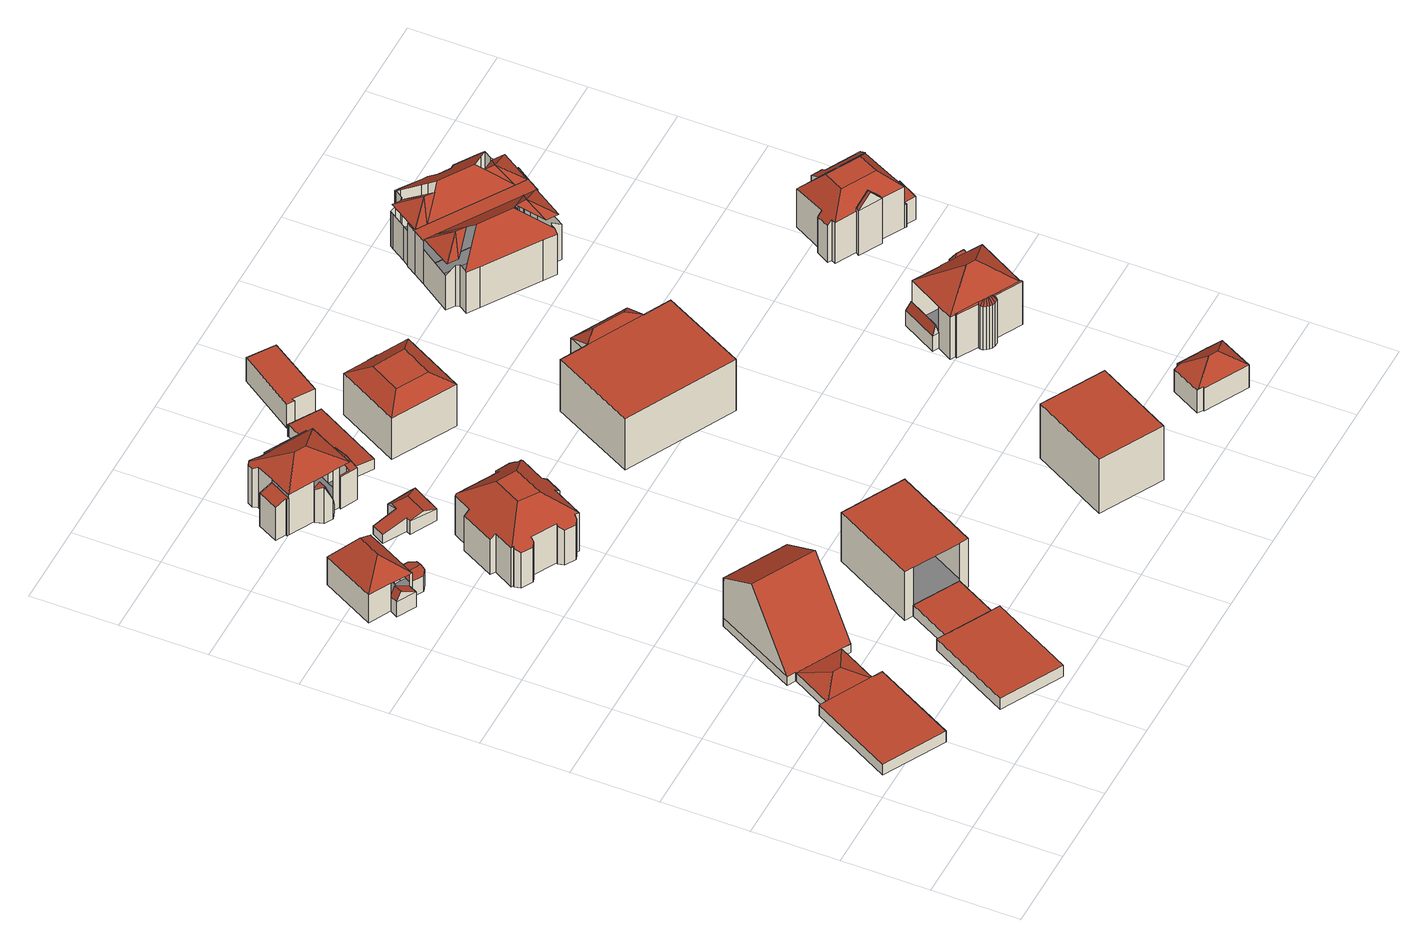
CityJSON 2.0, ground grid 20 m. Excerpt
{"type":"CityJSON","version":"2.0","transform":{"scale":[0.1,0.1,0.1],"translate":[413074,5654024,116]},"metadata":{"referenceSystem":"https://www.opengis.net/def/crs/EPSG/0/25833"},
"CityObjects":{
"building1":{"type":"Building","attributes":{"Gemeindeschluessel":14612000,"Geometrietyp2DReferenz":"3000","function":"31001_9998","roofType":"9999"},"children":["building1-1","building1-2","building1-3"]},
"building1-1":{"type":"BuildingPart","attributes":{"Dachtyp_tdc":"tdcGableRoof","Dachneigung":55.1,"QualitaetDacherkennung":4,"Geometrietyp2DReferenz":"3000","measuredHeight":19.29,"roofType":"3100"},"parents":["building1"],"geometry":[{"type":"MultiSurface","lod":"2","boundaries":[[[0,1,2,3]],[[1,4,5,6,2]],[[7,8,9,10,11]],[[8,12,13,9]],[[12,14,15,13]],[[14,0,3,15]],[[16,17,18,19]],[[20,21,18,17,12,22,7]],[[8,22,12]],[[1,21,20,4]],[[0,19,18,21,1]],[[4,20,7]],[[14,16,19,0]],[[12,17,16,14]],[[3,2,6,10,9,13,15]]],"semantics":{"surfaces":[{"type":"WallSurface"},{"type":"RoofSurface"},{"type":"GroundSurface"}],"values":[0,0,0,0,0,0,1,1,0,0,0,0,0,0,2]}}]},
"building1-2":{"type":"BuildingPart","attributes":{"Dachtyp_tdc":"tdcFreeFormRoof","Dachneigung":15.93,"QualitaetDacherkennung":13,"Geometrietyp2DReferenz":"3000","measuredHeight":3.66,"roofType":"5000"},"parents":["building1"],"geometry":[{"type":"MultiSurface","lod":"2","boundaries":[[[23,11,10,24]],[[25,11,23]],[[26,25,23,27]],[[26,27,5]],[[25,26,5,11]],[[6,28,24,10]],[[5,27,28,6]]],"semantics":{"surfaces":[{"type":"WallSurface"},{"type":"RoofSurface"},{"type":"GroundSurface"}],"values":[0,1,1,1,1,2,0]}}]},
"building1-3":{"type":"BuildingPart","attributes":{"Dachtyp_tdc":"tdcPolyFlatRoof","Dachneigung":0,"QualitaetDacherkennung":24,"Geometrietyp2DReferenz":"3000","measuredHeight":3,"roofType":"1000"},"parents":["building1"],"geometry":[{"type":"MultiSurface","lod":"2","boundaries":[[[29,30,31,28,27]],[[30,32,33,31]],[[32,34,35,33]],[[32,30,29,36,37,34]],[[35,38,24,28,31,33]],[[37,36,24,38]],[[36,23,24]],[[34,37,38,35]]],"semantics":{"surfaces":[{"type":"WallSurface"},{"type":"RoofSurface"},{"type":"GroundSurface"}],"values":[0,0,0,1,2,0,0,0]}}]},
"building2":{"type":"Building","attributes":{"Gemeindeschluessel":14612000,"Geometrietyp2DReferenz":"3000","function":"31001_9998","roofType":"9999"},"children":["building2-1","building2-2","building2-3"]},
"building2-1":{"type":"BuildingPart","attributes":{"Dachtyp_tdc":"tdcHipRoof","Dachneigung":44.51,"QualitaetDacherkennung":68,"Geometrietyp2DReferenz":"3000","measuredHeight":13.03,"roofType":"3200"},"parents":["building2"],"geometry":[{"type":"MultiSurface","lod":"2","boundaries":[[[39,40,41]],[[39,42,43,40]],[[42,44,45,43]],[[44,46,45]],[[47,48,49]],[[47,50,51,48]],[[52,53,54,55]],[[53,56,57,54]],[[56,58,59,57]],[[58,60,61,59]],[[60,62,63,61]],[[62,64,65,66,63]],[[58,56,53,52,67]],[[50,47,44,42,68]],[[52,50,68,67]],[[42,39,64,62,60,58,67,68]],[[66,69,40,43,45,48,51,55,54,57,59,61,63]],[[50,52,55,51]]],"semantics":{"surfaces":[{"type":"WallSurface"},{"type":"RoofSurface"},{"type":"GroundSurface"}],"values":[0,0,0,0,0,0,0,0,0,0,0,0,1,1,1,1,2,0]}}]},
"building2-2":{"type":"BuildingPart","attributes":{"Dachtyp_tdc":"tdcFreeFormRoof","Dachneigung":12.97,"QualitaetDacherkennung":56,"Geometrietyp2DReferenz":"3000","measuredHeight":4.79,"roofType":"5000"},"parents":["building2"],"geometry":[{"type":"MultiSurface","lod":"2","boundaries":[[[70,71,72,73]],[[71,74,75,72]],[[74,76,77,75]],[[76,78,79,77]],[[78,80,81,79]],[[80,82,83,81]],[[82,41,40,83]],[[78,76,74,71,70,65,70,84]],[[84,41,82,80,78]],[[40,69,73,66,73,72,75,77,79,81,83]]],"semantics":{"surfaces":[{"type":"WallSurface"},{"type":"RoofSurface"},{"type":"GroundSurface"}],"values":[0,0,0,0,0,0,0,1,1,2]}}]},
"building2-3":{"type":"BuildingPart","attributes":{"Dachtyp_tdc":"tdcGableRoof","Dachneigung":31.32,"QualitaetDacherkennung":10,"Geometrietyp2DReferenz":"3000","measuredHeight":6.51,"roofType":"3100"},"parents":["building2"],"geometry":[{"type":"MultiSurface","lod":"2","boundaries":[[[85,49,48,86]],[[46,87,88,45]],[[87,85,86,88]],[[85,87,89]],[[49,85,89,90]],[[87,46,90,89]],[[86,48,45,88]]],"semantics":{"surfaces":[{"type":"WallSurface"},{"type":"RoofSurface"},{"type":"GroundSurface"}],"values":[0,0,0,0,1,1,2]}}]},
"building3":{"type":"Building","attributes":{"Gemeindeschluessel":14612000,"Geometrietyp2DReferenz":"3000","function":"31001_9998","roofType":"9999"},"children":["building3-1","building3-2","building3-3"]},
"building3-1":{"type":"BuildingPart","attributes":{"Dachtyp_tdc":"tdcPolyFlatRoof","Dachneigung":0,"QualitaetDacherkennung":0,"Geometrietyp2DReferenz":"3000","measuredHeight":3,"roofType":"9999"},"parents":["building3"],"geometry":[{"type":"MultiSurface","lod":"2","boundaries":[[[91,92,93,94]],[[94,93,95,96]],[[92,91,97,98]],[[96,95,98,97]],[[98,95,93,92]],[[96,97,91,94]]],"semantics":{"surfaces":[{"type":"RoofSurface"},{"type":"WallSurface"},{"type":"GroundSurface"},{"type":"ClosureSurface","isClosure":"1","QuelleClosure":"LoD1Solid"}],"values":[0,1,1,2,3,3]}}]},
"building3-2":{"type":"BuildingPart","attributes":{"Dachtyp_tdc":"tdcPolyFlatRoof","Dachneigung":0,"QualitaetDacherkennung":0,"Geometrietyp2DReferenz":"3000","measuredHeight":3.1,"roofType":"9999"},"parents":["building3"],"geometry":[{"type":"MultiSurface","lod":"2","boundaries":[[[99,100,101,102,103,104]],[[104,103,105,106]],[[103,102,107,105]],[[102,101,98,107]],[[101,92,98]],[[93,92,101,100]],[[100,95,93]],[[100,99,108,95]],[[99,104,106,108]],[[106,105,107,98,95,108]],[[93,95,98,92]]],"semantics":{"surfaces":[{"type":"RoofSurface"},{"type":"WallSurface"},{"type":"GroundSurface"},{"type":"ClosureSurface","isClosure":"1","QuelleClosure":"LoD1Solid"}],"values":[0,1,1,1,1,1,1,1,1,2,3]}}]},
"building3-3":{"type":"BuildingPart","attributes":{"Dachtyp_tdc":"tdcPolyFlatRoof","Dachneigung":0,"QualitaetDacherkennung":4,"Geometrietyp2DReferenz":"3000","measuredHeight":13.54,"roofType":"1000"},"parents":["building3"],"geometry":[{"type":"MultiSurface","lod":"2","boundaries":[[[109,110,111,112]],[[110,113,96,111]],[[113,94,96]],[[114,97,91]],[[114,115,116,97]],[[115,117,118,116]],[[117,109,112,118]],[[117,115,114,113,110,109]],[[112,111,96,97,116,118]]],"semantics":{"surfaces":[{"type":"WallSurface"},{"type":"RoofSurface"},{"type":"GroundSurface"}],"values":[0,0,0,0,0,0,0,1,2]}}]},
"building4":{"type":"Building","attributes":{"Dachtyp_tdc":"tdcFreeFormRoof","Gemeindeschluessel":14612000,"Dachneigung":39.79,"QualitaetDacherkennung":67,"Geometrietyp2DReferenz":"3000","measuredHeight":15.76,"function":"31001_9998","roofType":"5000"},"geometry":[{"type":"Solid","lod":"2","boundaries":[[[[119,120,121,122]],[[120,123,124,121]],[[123,125,126,124]],[[125,127,128,126]],[[127,129,130,128]],[[129,131,132,130]],[[131,133,134,132]],[[133,135,136,134]],[[135,137,138,136]],[[137,139,140,138]],[[139,141,142,140]],[[141,143,144,142]],[[143,145,146,144]],[[145,147,148,146]],[[147,149,150,148]],[[149,151,152,150]],[[151,153,154,152]],[[153,155,156,154]],[[155,157,158,156]],[[157,159,160,158]],[[159,161,162,160]],[[161,163,164,162]],[[163,165,166,164]],[[165,167,168,166]],[[167,169,170,168]],[[169,171,172,170]],[[171,173,174,172]],[[173,175,176,174]],[[175,177,178,176]],[[177,119,122,178]],[[135,133,179,180,181,182,143,141,139,137]],[[163,161,159,157,155,153,151,149,147,145,182,181,183,184,167,165]],[[183,185,186,119,177,175,173,171,169,184]],[[180,179,131,129,127,125,123,120,186,185]],[[181,180,185,183]],[[133,131,179]],[[145,143,182]],[[169,167,184]],[[120,119,186]],[[122,121,124,126,128,130,132,134,136,138,140,142,144,146,148,150,152,154,156,158,160,162,164,166,168,170,172,174,176,178]]]],"semantics":{"surfaces":[{"type":"WallSurface"},{"type":"RoofSurface"},{"type":"GroundSurface"}],"values":[[0,0,0,0,0,0,0,0,0,0,0,0,0,0,0,0,0,0,0,0,0,0,0,0,0,0,0,0,0,0,1,1,1,1,1,0,0,0,0,2]]}}]},
"building5":{"type":"Building","attributes":{"Dachtyp_tdc":"tdcFreeFormRoof","Gemeindeschluessel":14612000,"Dachneigung":14.31,"QualitaetDacherkennung":32,"Geometrietyp2DReferenz":"3000","measuredHeight":4.72,"function":"31001_9998","roofType":"5000"},"geometry":[{"type":"Solid","lod":"2","boundaries":[[[[187,188,189,190]],[[191,192,193]],[[194,187,190]],[[195,196,197,198,199,200,201,202,203]],[[204,192,196,195]],[[192,191,197,196]],[[191,205,198,197]],[[205,188,199,198]],[[188,187,200,199]],[[187,194,201,200]],[[194,206,202,201]],[[206,207,203,202]],[[207,204,195,203]],[[189,188,205,191,193]],[[192,204,207,206,194,190,189,193]]]],"semantics":{"surfaces":[{"type":"RoofSurface"},{"type":"WallSurface"},{"type":"GroundSurface"}],"values":[[0,1,1,2,1,1,1,1,1,1,1,1,1,0,0]]}}]},
"building6":{"type":"Building","attributes":{"Gemeindeschluessel":14612000,"Geometrietyp2DReferenz":"3000","function":"31001_9998","roofType":"9999"},"children":["building6-1","building6-2","building6-3","building6-4","building6-5"]},
"building6-1":{"type":"BuildingPart","attributes":{"Dachtyp_tdc":"tdcPolyFlatRoof","Dachneigung":19.81,"QualitaetDacherkennung":41,"Geometrietyp2DReferenz":"3000","measuredHeight":10.29,"roofType":"2100"},"parents":["building6"],"geometry":[{"type":"MultiSurface","lod":"2","boundaries":[[[208,209,210,211]],[[209,212,213,210]],[[212,214,215,213]],[[214,216,217,215]],[[216,218,219,217]],[[216,214,212,209,208,218]],[[219,211,210,213,215,217]]],"semantics":{"surfaces":[{"type":"WallSurface"},{"type":"RoofSurface"},{"type":"GroundSurface"}],"values":[0,0,0,0,0,1,2]}}]},
"building6-2":{"type":"BuildingPart","attributes":{"Dachtyp_tdc":"tdcGableRoof","Dachneigung":10.82,"QualitaetDacherkennung":28,"Geometrietyp2DReferenz":"3000","measuredHeight":9.59,"roofType":"3100"},"parents":["building6"],"geometry":[{"type":"MultiSurface","lod":"2","boundaries":[[[220,221,222,223]],[[221,224,225,222]],[[224,226,227,225]],[[226,228,229,227]],[[228,230,231,229]],[[224,221,220,232]],[[232,233,230,228,226,224]],[[231,234,235,223,222,225,227,229]]],"semantics":{"surfaces":[{"type":"WallSurface"},{"type":"RoofSurface"},{"type":"GroundSurface"}],"values":[0,0,0,0,0,1,1,2]}}]},
"building6-3":{"type":"BuildingPart","attributes":{"Dachtyp_tdc":"tdcPolyFlatRoof","Dachneigung":16.3,"QualitaetDacherkennung":26,"Geometrietyp2DReferenz":"3000","measuredHeight":9.71,"roofType":"2100"},"parents":["building6"],"geometry":[{"type":"MultiSurface","lod":"2","boundaries":[[[236,237,238,239]],[[240,241,242,243]],[[241,236,239,242]],[[241,240,237,236]],[[239,238,243,242]]],"semantics":{"surfaces":[{"type":"WallSurface"},{"type":"RoofSurface"},{"type":"GroundSurface"}],"values":[0,0,0,1,2]}}]},
"building6-4":{"type":"BuildingPart","attributes":{"Dachtyp_tdc":"tdcHipRoof","Dachneigung":30.86,"QualitaetDacherkennung":62,"Geometrietyp2DReferenz":"3000","measuredHeight":14.97,"roofType":"3200"},"parents":["building6"],"geometry":[{"type":"MultiSurface","lod":"2","boundaries":[[[244,245,240,243,246]],[[247,248,220,223,238,237]],[[249,250,251,252,231,230]],[[253,254,208,211,255,256]],[[257,258,259,219,218]],[[258,260,261,259]],[[260,262,263,261]],[[262,264,265,263]],[[264,266,267,265]],[[266,268,269,267]],[[268,244,246,269]],[[264,262,260,258,257,254,270]],[[271,248,247,272]],[[254,253,250,249,271,272,270]],[[247,245,244,268,266,264,270,272]],[[246,243,238,223,235,234,231,252,255,211,219,259,261,263,265,267,269]]],"semantics":{"surfaces":[{"type":"WallSurface"},{"type":"RoofSurface"},{"type":"GroundSurface"}],"values":[0,0,0,0,0,0,0,0,0,0,0,1,1,1,1,2]}}]},
"building6-5":{"type":"BuildingPart","attributes":{"Dachtyp_tdc":"tdcFreeFormRoof","Dachneigung":67.66,"QualitaetDacherkennung":7,"Geometrietyp2DReferenz":"3000","measuredHeight":10.24,"roofType":"5000"},"parents":["building6"],"geometry":[{"type":"MultiSurface","lod":"2","boundaries":[[[251,273,274,252]],[[273,275,276,274]],[[275,277,278,276]],[[277,279,280,278]],[[279,256,255,280]],[[275,273,251,281,282]],[[277,282,281,256,279]],[[277,275,282]],[[252,274,276,278,280,255]]],"semantics":{"surfaces":[{"type":"WallSurface"},{"type":"RoofSurface"},{"type":"GroundSurface"}],"values":[0,0,0,0,0,1,1,0,2]}}]},
"building7":{"type":"Building","attributes":{"Dachtyp_tdc":"tdcPolyFlatRoof","Gemeindeschluessel":14612000,"Dachneigung":3.12,"QualitaetDacherkennung":84,"Geometrietyp2DReferenz":"3000","measuredHeight":3.34,"function":"31001_9998","roofType":"2100"},"geometry":[{"type":"Solid","lod":"2","boundaries":[[[[283,284,285,286]],[[284,287,288,285]],[[287,289,290,288]],[[289,291,292,290]],[[291,293,294,292]],[[293,295,296,294]],[[295,283,286,296]],[[295,293,291,289,287,284,283]],[[286,285,288,290,292,294,296]]]],"semantics":{"surfaces":[{"type":"WallSurface"},{"type":"RoofSurface"},{"type":"GroundSurface"}],"values":[[0,0,0,0,0,0,0,1,2]]}}]},
"building8":{"type":"Building","attributes":{"Gemeindeschluessel":14612000,"Geometrietyp2DReferenz":"3000","function":"31001_9998","roofType":"9999"},"children":["building8-1","building8-2"]},
"building8-1":{"type":"BuildingPart","attributes":{"Dachtyp_tdc":"tdcFreeFormRoof","Dachneigung":56.4,"QualitaetDacherkennung":11,"Geometrietyp2DReferenz":"3000","measuredHeight":10.3,"roofType":"5000"},"parents":["building8"],"geometry":[{"type":"MultiSurface","lod":"2","boundaries":[[[297,298,299,300]],[[298,301,302,299]],[[301,303,304,302]],[[303,305,306,304]],[[305,307,308,306]],[[309,297,300,310]],[[311,312,313,314,315,309,307]],[[311,307,305]],[[312,311,305,303]],[[313,312,303,301]],[[314,313,301,298]],[[315,314,298,297]],[[315,297,309]],[[300,299,302,304,306,308,310]]],"semantics":{"surfaces":[{"type":"WallSurface"},{"type":"RoofSurface"},{"type":"GroundSurface"}],"values":[0,0,0,0,0,0,1,1,1,1,1,1,0,2]}}]},
"building8-2":{"type":"BuildingPart","attributes":{"Dachtyp_tdc":"tdcCutTentRoof","Dachneigung":0.281,"QualitaetDacherkennung":68,"Geometrietyp2DReferenz":"3000","measuredHeight":14.4,"roofType":"9999"},"parents":["building8"],"geometry":[{"type":"MultiSurface","lod":"2","boundaries":[[[316,317,318,319]],[[317,320,321,318]],[[320,322,323,321]],[[317,316,324,325]],[[320,317,325,326]],[[322,320,326,327]],[[316,322,327,324]],[[327,326,325,324]],[[319,318,321,323,310,308]]],"semantics":{"surfaces":[{"type":"WallSurface"},{"type":"RoofSurface"},{"type":"GroundSurface"}],"values":[0,0,0,1,1,1,1,1,2]}}]},
"building9":{"type":"Building","attributes":{"Dachtyp_tdc":"tdcPolyFlatRoof","Gemeindeschluessel":14612000,"Dachneigung":0,"QualitaetDacherkennung":60,"Geometrietyp2DReferenz":"3000","measuredHeight":6.57,"function":"31001_9998","roofType":"1000"},"geometry":[{"type":"Solid","lod":"2","boundaries":[[[[328,329,330,331]],[[329,332,333,330]],[[332,334,335,333]],[[334,336,337,335]],[[336,338,339,337]],[[338,328,331,339]],[[338,336,334,332,329,328]],[[331,330,333,335,337,339]]]],"semantics":{"surfaces":[{"type":"WallSurface"},{"type":"RoofSurface"},{"type":"GroundSurface"}],"values":[[0,0,0,0,0,0,1,2]]}}]},
"building10":{"type":"Building","attributes":{"Dachtyp_tdc":"tdcPolyFlatRoof","Gemeindeschluessel":14612000,"Dachneigung":0,"QualitaetDacherkennung":64,"Geometrietyp2DReferenz":"3000","measuredHeight":15.15,"function":"31001_9998","roofType":"1000"},"geometry":[{"type":"Solid","lod":"2","boundaries":[[[[340,341,342,343]],[[341,344,345,342]],[[344,346,347,345]],[[346,340,343,347]],[[346,344,341,340]],[[343,342,345,347]]]],"semantics":{"surfaces":[{"type":"WallSurface"},{"type":"RoofSurface"},{"type":"GroundSurface"}],"values":[[0,0,0,0,1,2]]}}]},
"building11":{"type":"Building","attributes":{"Gemeindeschluessel":14612000,"Geometrietyp2DReferenz":"3000","function":"31001_9998","roofType":"9999"},"children":["building11-1","building11-2"]},
"building11-1":{"type":"BuildingPart","attributes":{"Dachtyp_tdc":"tdcHipRoof","Dachneigung":45.53,"QualitaetDacherkennung":40,"Geometrietyp2DReferenz":"3000","measuredHeight":15.23,"roofType":"3200"},"parents":["building11"],"geometry":[{"type":"MultiSurface","lod":"2","boundaries":[[[348,349,350,351]],[[349,352,353,350]],[[352,354,355,353]],[[349,356,357]],[[358,352,359]],[[356,358,359,357]],[[352,349,357,359]],[[352,358,354]],[[348,356,349]],[[351,350,353,355]]],"semantics":{"surfaces":[{"type":"WallSurface"},{"type":"RoofSurface"},{"type":"GroundSurface"}],"values":[0,0,0,1,1,1,1,0,0,2]}}]},
"building11-2":{"type":"BuildingPart","attributes":{"Dachtyp_tdc":"tdcPolyFlatRoof","Dachneigung":0,"QualitaetDacherkennung":54,"Geometrietyp2DReferenz":"3000","measuredHeight":14.47,"roofType":"1000"},"parents":["building11"],"geometry":[{"type":"MultiSurface","lod":"2","boundaries":[[[360,361,362,363]],[[361,356,351,362]],[[356,348,351]],[[355,354,358]],[[358,364,365,355]],[[364,366,367,365]],[[366,360,363,367]],[[366,364,358,356,361,360]],[[363,362,351,355,365,367]]],"semantics":{"surfaces":[{"type":"WallSurface"},{"type":"RoofSurface"},{"type":"GroundSurface"}],"values":[0,0,0,0,0,0,0,1,2]}}]},
"building12":{"type":"Building","attributes":{"Dachtyp_tdc":"tdcFreeFormRoof","Gemeindeschluessel":14612000,"Dachneigung":35.09,"QualitaetDacherkennung":68,"Geometrietyp2DReferenz":"3000","measuredHeight":9.53,"function":"31001_9998","roofType":"5000"},"geometry":[{"type":"Solid","lod":"2","boundaries":[[[[368,369,370,371]],[[369,372,373,370]],[[372,374,375,373]],[[374,376,377,375]],[[376,378,379,377]],[[378,380,381,379]],[[380,382,383,381]],[[382,384,385,383]],[[384,386,387,385]],[[386,388,389,387]],[[388,390,391,389]],[[390,368,371,391]],[[392,393,368,390,394]],[[384,382,395,396]],[[392,394,388,386,384,396]],[[376,374,372,369,393,392,396,395,380,378]],[[382,380,395]],[[390,388,394]],[[369,368,393]],[[371,370,373,375,377,379,381,383,385,387,389,391]]]],"semantics":{"surfaces":[{"type":"WallSurface"},{"type":"RoofSurface"},{"type":"GroundSurface"}],"values":[[0,0,0,0,0,0,0,0,0,0,0,0,1,1,1,1,0,0,0,2]]}}]},
"building13":{"type":"Building","attributes":{"Gemeindeschluessel":14612000,"Geometrietyp2DReferenz":"3000","function":"31001_9998","roofType":"9999"},"children":["building13-1","building13-2","building13-3","building13-4"]},
"building13-1":{"type":"BuildingPart","attributes":{"Dachtyp_tdc":"tdcFreeFormRoof","Dachneigung":73.37,"QualitaetDacherkennung":23,"Geometrietyp2DReferenz":"3000","measuredHeight":7.03,"roofType":"5000"},"parents":["building13"],"geometry":[{"type":"MultiSurface","lod":"2","boundaries":[[[397,398,399,400]],[[398,401,402,399]],[[403,397,400,404]],[[405,398,406]],[[398,397,407,406]],[[407,403,401,405,406]],[[398,405,401]],[[403,407,397]],[[400,399,402,404]]],"semantics":{"surfaces":[{"type":"WallSurface"},{"type":"RoofSurface"},{"type":"GroundSurface"}],"values":[0,0,0,1,1,1,0,0,2]}}]},
"building13-2":{"type":"BuildingPart","attributes":{"Dachtyp_tdc":"tdcFreeFormRoof","Dachneigung":62.14,"QualitaetDacherkennung":12,"Geometrietyp2DReferenz":"3000","measuredHeight":11.59,"roofType":"5000"},"parents":["building13"],"geometry":[{"type":"MultiSurface","lod":"2","boundaries":[[[408,409,410,411]],[[409,412,413,410]],[[412,414,415,413]],[[414,416,417,415]],[[416,418,419,417]],[[418,420,421,419]],[[422,408,411,423]],[[424,420,418]],[[425,424,418,416]],[[426,425,416,414]],[[427,426,414,412]],[[428,427,412,409]],[[429,428,409,408]],[[429,408,422]],[[424,425,426,427,428,429,422,420]],[[411,410,413,415,417,419,421,423]]],"semantics":{"surfaces":[{"type":"WallSurface"},{"type":"RoofSurface"},{"type":"GroundSurface"}],"values":[0,0,0,0,0,0,0,1,1,1,1,1,1,1,1,2]}}]},
"building13-3":{"type":"BuildingPart","attributes":{"Dachtyp_tdc":"tdcFreeFormRoof","Dachneigung":50.91,"QualitaetDacherkennung":3,"Geometrietyp2DReferenz":"3000","measuredHeight":13.56,"roofType":"5000"},"parents":["building13"],"geometry":[{"type":"MultiSurface","lod":"2","boundaries":[[[430,431,432,433]],[[431,434,435,432]],[[434,436,437,435]],[[436,438,439,437]],[[438,440,441,439]],[[440,442,443,441]],[[442,444,445,443]],[[444,446,447,445]],[[446,448,449,447]],[[448,450,451,452,449]],[[453,454,455,456,457]],[[454,458,459,455]],[[458,430,433,459]],[[460,461,458,454]],[[460,454,453]],[[462,463,464,465,466,467,468,469,470,471,461,460,453,450]],[[462,450,448]],[[463,462,448,446]],[[464,463,446,444]],[[465,464,444,442]],[[466,465,442,440]],[[467,466,440,438]],[[468,467,438,436]],[[469,468,436,434]],[[470,469,434,431]],[[471,470,431,430]],[[461,471,430,458]],[[433,432,435,437,439,441,443,445,447,449,452,456,455,459]]],"semantics":{"surfaces":[{"type":"WallSurface"},{"type":"RoofSurface"},{"type":"GroundSurface"}],"values":[0,0,0,0,0,0,0,0,0,0,0,0,0,1,1,1,1,1,1,1,1,1,1,1,1,1,1,2]}}]},
"building13-4":{"type":"BuildingPart","attributes":{"Dachtyp_tdc":"tdcHipRoof","Dachneigung":34.32,"QualitaetDacherkennung":53,"Geometrietyp2DReferenz":"3000","measuredHeight":16.27,"roofType":"3200"},"parents":["building13"],"geometry":[{"type":"MultiSurface","lod":"2","boundaries":[[[472,402,401]],[[472,473,474,402]],[[473,475,422,423,474]],[[476,421,420]],[[476,477,478,421]],[[477,457,456,478]],[[451,479,480,452]],[[479,481,403,404,480]],[[457,477,482]],[[472,481,479,483]],[[477,476,475,473,472,483,482]],[[479,451,457,482,483]],[[404,402,474,423,421,478,456,452,480]]],"semantics":{"surfaces":[{"type":"WallSurface"},{"type":"RoofSurface"},{"type":"GroundSurface"}],"values":[0,0,0,0,0,0,0,0,1,1,1,1,2]}}]},
"building14":{"type":"Building","attributes":{"name":"Kirche Jesu Christi der Heiligen der letzten Tage","Gemeindeschluessel":14612000,"QualitaetDacherkennung":100,"Geometrietyp2DReferenz":"3000","function":"31001_3041","roofType":"9999"},"children":["building14-1","building14-2","building14-3","building14-4","building14-5","building14-6","building14-7"]},
"building14-1":{"type":"BuildingPart","attributes":{"Dachtyp_tdc":"tdcPolyFlatRoof","Dachneigung":0,"QualitaetDacherkennung":100,"Geometrietyp2DReferenz":"3000","measuredHeight":11.91,"roofType":"1000"},"parents":["building14"],"geometry":[{"type":"MultiSurface","lod":"2","boundaries":[[[484,485,486,487,488,489]],[[485,490,491,486]],[[490,492,493,491]],[[492,494,495,496,493]],[[497,498,499,500]],[[501,502,503,504,505]],[[502,506,507,508,509,503]],[[510,506,502,501,511,512,513,498,497,514,515,494,492,490,485,484,516,517,518,519,520]],[[521,522,523,524,525,487,486,491,493,496,526,527,500,499,528,529,530,504,503,509,531]],[[519,532,522,533]],[[518,534,523,535]]],"semantics":{"surfaces":[{"type":"WallSurface"},{"type":"RoofSurface"},{"type":"GroundSurface"}],"values":[0,0,0,0,0,0,0,1,2,0,0]}}]},
"building14-2":{"type":"BuildingPart","attributes":{"Dachtyp_tdc":"tdcHipAndGableRoof","Dachneigung":32.59,"QualitaetDacherkennung":100,"Geometrietyp2DReferenz":"3000","measuredHeight":15.13,"roofType":"5000"},"parents":["building14"],"geometry":[{"type":"MultiSurface","lod":"2","boundaries":[[[536,537,538]],[[538,539,540]],[[539,538,537]],[[541,538,540]],[[538,541,536]],[[533,542,543,544,545]]],"semantics":{"surfaces":[{"type":"RoofSurface"},{"type":"GroundSurface"}],"values":[0,0,0,0,0,1]}}]},
"building14-3":{"type":"BuildingPart","attributes":{"Dachtyp_tdc":"tdcHipRoof","Dachneigung":36.79,"QualitaetDacherkennung":100,"Geometrietyp2DReferenz":"3000","measuredHeight":16.13,"roofType":"3200"},"parents":["building14"],"geometry":[{"type":"MultiSurface","lod":"2","boundaries":[[[546,547,548,549]],[[547,550,551,548]],[[550,552,553,551]],[[552,554,555,553]],[[554,556,557,555]],[[556,558,559,557]],[[558,560,561,559]],[[560,562,563,561]],[[562,564,565,563]],[[564,566,567,565]],[[566,568,569,567]],[[568,570,571,569]],[[570,489,488,571]],[[572,518,535,534]],[[539,532,519]],[[507,573,574,508]],[[573,575,576,574]],[[575,577,578,576]],[[577,579,580,578]],[[579,581,582,580]],[[581,583,584,582]],[[583,585,586,584]],[[585,587,588,586]],[[587,589,590,588]],[[589,546,549,590]],[[539,572,591,592,593,540]],[[560,558,556,554,552,550,547,546,589,587,585,593,592]],[[549,548,551,553,555,557,559,561,563,565,567,569,571,488,594,595,596,535,532,597,598,599,508,574,576,578,580,582,584,586,588,590]]],"semantics":{"surfaces":[{"type":"WallSurface"},{"type":"RoofSurface"},{"type":"GroundSurface"}],"values":[0,0,0,0,0,0,0,0,0,0,0,0,0,0,0,0,0,0,0,0,0,0,0,0,0,1,1,2]}}]},
"building14-4":{"type":"BuildingPart","attributes":{"Dachtyp_tdc":"tdcHipAndGableRoof","Dachneigung":32.59,"QualitaetDacherkennung":100,"Geometrietyp2DReferenz":"3000","measuredHeight":15.2,"roofType":"5000"},"parents":["building14"],"geometry":[{"type":"MultiSurface","lod":"2","boundaries":[[[600,601,602]],[[602,603,604]],[[603,602,601]],[[605,602,604]],[[602,605,600]],[[606,607,529,528]]],"semantics":{"surfaces":[{"type":"RoofSurface"},{"type":"GroundSurface"}],"values":[0,0,0,0,0,1]}}]},
"building14-5":{"type":"BuildingPart","attributes":{"Dachtyp_tdc":"tdcHipAndGableRoof","Dachneigung":33.02,"QualitaetDacherkennung":100,"Geometrietyp2DReferenz":"3000","measuredHeight":14.89,"roofType":"5000"},"parents":["building14"],"geometry":[{"type":"MultiSurface","lod":"2","boundaries":[[[608,609,610]],[[611,610,609]],[[610,611,591]],[[610,572,608]],[[572,610,591]],[[612,613,614,615,534]]],"semantics":{"surfaces":[{"type":"RoofSurface"},{"type":"GroundSurface"}],"values":[0,0,0,0,0,1]}}]},
"building14-6":{"type":"BuildingPart","attributes":{"Dachtyp_tdc":"tdcHipRoof","Dachneigung":36.79,"QualitaetDacherkennung":100,"Geometrietyp2DReferenz":"3000","measuredHeight":16.31,"roofType":"3200"},"parents":["building14"],"geometry":[{"type":"MultiSurface","lod":"2","boundaries":[[[616,617,618,619,620,621,622,623]],[[624,625,605,604,623,622,626]],[[500,627,628,526,496,629,630,631,632,633,634,635,636,637,638,639,640,504,530,607,606,528,499]],[[495,641,629,496]],[[641,642,630,629]],[[642,643,631,630]],[[643,621,632,631]],[[621,620,633,632]],[[620,619,634,633]],[[619,618,635,634]],[[618,617,636,635]],[[617,616,637,636]],[[616,644,638,637]],[[644,645,639,638]],[[645,646,640,639]],[[646,505,504,640]],[[605,513,528]],[[625,624,500,499,498]]],"semantics":{"surfaces":[{"type":"RoofSurface"},{"type":"GroundSurface"},{"type":"WallSurface"}],"values":[0,0,1,2,2,2,2,2,2,2,2,2,2,2,2,2,2,2]}}]},
"building14-7":{"type":"BuildingPart","attributes":{"Dachtyp_tdc":"tdcHipAndGableRoof","Dachneigung":33.29,"QualitaetDacherkennung":100,"Geometrietyp2DReferenz":"3000","measuredHeight":15.27,"roofType":"5000"},"parents":["building14"],"geometry":[{"type":"MultiSurface","lod":"2","boundaries":[[[647,648,649]],[[624,649,648]],[[649,624,626]],[[649,650,647]],[[650,649,626]],[[500,527,526,628,627]]],"semantics":{"surfaces":[{"type":"RoofSurface"},{"type":"GroundSurface"}],"values":[0,0,0,0,0,1]}}]},
"building15":{"type":"Building","attributes":{"Gemeindeschluessel":14612000,"Geometrietyp2DReferenz":"3000","function":"31001_9998","roofType":"9999"},"children":["building15-1","building15-2","building15-3","building15-4"]},
"building15-1":{"type":"BuildingPart","attributes":{"Dachtyp_tdc":"tdcPolyFlatRoof","Dachneigung":31.12,"QualitaetDacherkennung":32,"Geometrietyp2DReferenz":"3000","measuredHeight":10.98,"roofType":"2100"},"parents":["building15"],"geometry":[{"type":"MultiSurface","lod":"2","boundaries":[[[651,652,653,654,655]],[[652,656,657,653]],[[656,658,659,657]],[[658,660,661,659]],[[660,662,663,664,661]],[[660,658,656,652,651,662]],[[664,654,653,657,659,661]]],"semantics":{"surfaces":[{"type":"WallSurface"},{"type":"RoofSurface"},{"type":"GroundSurface"}],"values":[0,0,0,0,0,1,2]}}]},
"building15-2":{"type":"BuildingPart","attributes":{"Dachtyp_tdc":"tdcGableRoof","Dachneigung":50.42,"QualitaetDacherkennung":33,"Geometrietyp2DReferenz":"3000","measuredHeight":16.03,"roofType":"3100"},"parents":["building15"],"geometry":[{"type":"MultiSurface","lod":"2","boundaries":[[[665,666,667,668,669]],[[670,671,672,673,674]],[[671,665,669,672]],[[670,666,675]],[[665,671,676]],[[666,665,676,675]],[[671,670,675,676]],[[669,668,673,672]]],"semantics":{"surfaces":[{"type":"WallSurface"},{"type":"RoofSurface"},{"type":"GroundSurface"}],"values":[0,0,0,0,0,1,1,2]}}]},
"building15-3":{"type":"BuildingPart","attributes":{"Dachtyp_tdc":"tdcCutTentRoof","Dachneigung":49.82,"QualitaetDacherkennung":58,"Geometrietyp2DReferenz":"3000","measuredHeight":15.74,"roofType":"9999"},"parents":["building15"],"geometry":[{"type":"MultiSurface","lod":"2","boundaries":[[[677,678,679,680]],[[678,681,682,679]],[[681,655,654,682]],[[663,683,684,685,664]],[[686,674,673,687,688]],[[667,689,690,668]],[[689,691,692,690]],[[691,693,694,692]],[[693,677,680,694]],[[663,655,681,695,696]],[[686,683,663,696,697]],[[689,667,674,686,697,698]],[[681,678,677,693,691,689,698,695]],[[698,697,696,695]],[[680,679,682,654,664,685,687,673,668,690,692,694]]],"semantics":{"surfaces":[{"type":"WallSurface"},{"type":"RoofSurface"},{"type":"GroundSurface"}],"values":[0,0,0,0,0,0,0,0,0,1,1,1,1,1,2]}}]},
"building15-4":{"type":"BuildingPart","attributes":{"Dachtyp_tdc":"tdcPolyFlatRoof","Dachneigung":0,"QualitaetDacherkennung":50,"Geometrietyp2DReferenz":"3000","measuredHeight":6.42,"roofType":"1000"},"parents":["building15"],"geometry":[{"type":"MultiSurface","lod":"2","boundaries":[[[684,699,700,685]],[[699,701,702,700]],[[701,703,704,702]],[[703,705,706,704]],[[705,707,708,706]],[[707,709,710,708]],[[709,688,687,710]],[[709,707,705,703,701,699,684,688]],[[687,685,700,702,704,706,708,710]]],"semantics":{"surfaces":[{"type":"WallSurface"},{"type":"RoofSurface"},{"type":"GroundSurface"}],"values":[0,0,0,0,0,0,0,1,2]}}]}
},
"vertices":[
[446,619,33],[345,431,33],[345,431,10],[446,619,10],[326,442,33],[326,442,32],[326,442,10],[224,496,33],[224,497,33],[224,497,10],[224,496,10],[224,496,32],[205,507,33],[205,507,10],[305,695,33],[305,695,10],[305,695,146],[261,611,203],[401,536,203],[446,619,146],[326,442,34],[345,431,34],[224,497,34],
[173,402,32],[173,402,10],[245,424,47],[263,415,47],[275,348,32],[275,348,10],
[275,348,40],[294,337,40],[294,337,10],[193,149,40],[193,149,10],[53,224,40],[53,224,10],[173,402,40],[154,412,40],[154,412,10],
[102,1295,96],[102,1295,21],[102,1295,64],[99,1289,96],[99,1289,21],[94,1292,96],[94,1292,21],[94,1292,63],[52,1314,98],[52,1314,21],[52,1314,62],[2,1340,99],[2,1340,21],[67,1462,99],[75,1458,99],[75,1458,21],[67,1462,21],[129,1429,97],[129,1429,21],[163,1411,96],[163,1411,21],[161,1408,96],[161,1408,21],[151,1387,96],[151,1387,21],[150,1387,96],[150,1387,51],[150,1387,21],[96,1403,151],[67,1350,151],[113,1317,21],
[126,1340,63],[137,1334,63],[137,1334,21],[126,1340,21],[155,1324,63],[155,1324,21],[161,1308,66],[161,1308,21],[154,1295,69],[154,1295,21],[147,1283,66],[147,1283,21],[131,1278,64],[131,1278,21],[113,1317,69],
[42,1296,62],[42,1296,21],[84,1273,63],[84,1273,21],[51,1291,86],[60,1309,86],
[483,357,51],[433,263,51],[535,208,51],[585,302,51],[535,208,21],[585,302,21],[483,357,21],[433,263,21],
[554,198,52],[535,208,52],[433,263,52],[414,273,52],[313,85,52],[453,10,52],[313,85,21],[453,10,21],[414,273,21],[554,198,21],
[706,480,157],[605,292,157],[605,292,21],[706,480,21],[585,302,157],[483,357,157],[464,367,157],[464,367,21],[565,555,157],[565,555,21],
[305,1290,130],[403,1238,133],[403,1238,22],[305,1290,22],[408,1248,124],[408,1248,22],[416,1252,118],[416,1252,22],[448,1235,118],[448,1235,22],[450,1226,124],[450,1226,22],[444,1216,133],[444,1216,22],[456,1210,129],[456,1210,22],[426,1155,129],[426,1155,22],[438,1148,118],[438,1148,22],[418,1110,118],[418,1110,22],[406,1116,129],[406,1116,22],[367,1043,129],[367,1043,22],[357,1049,131],[357,1049,22],[353,1042,124],[353,1042,22],[343,1039,118],[343,1039,22],[318,1053,119],[318,1053,22],[315,1067,128],[315,1067,22],[317,1070,131],[317,1070,22],[261,1100,132],[261,1100,22],[257,1093,125],[257,1093,22],[247,1090,119],[247,1090,22],[222,1104,120],[222,1104,22],[219,1118,129],[219,1118,22],[221,1121,132],[221,1121,22],[216,1124,130],[216,1124,22],[241,1170,130],[241,1170,22],[230,1177,119],[230,1177,22],[271,1254,119],[271,1254,22],[282,1248,130],[282,1248,22],[452,1212,133],[379,1188,178],[343,1119,178],[366,1044,131],[297,1147,180],[219,1123,132],[331,1211,180],[309,1288,134],
[326,1340,54],[362,1405,54],[323,1402,68],[297,1356,68],[302,1438,49],[288,1412,59],[296,1426,59],[267,1372,59],[237,1440,21],[288,1412,21],[302,1438,21],[352,1411,21],[362,1405,21],[326,1340,21],[267,1372,21],[273,1382,21],[221,1411,21],[237,1440,44],[352,1411,53],[273,1382,59],[221,1411,44],
[167,1594,120],[163,1596,118],[163,1596,17],[167,1594,17],[164,1599,118],[164,1599,17],[141,1611,109],[141,1611,17],[166,1658,109],[166,1658,17],[193,1644,120],[193,1644,17],
[336,1585,106],[351,1577,106],[351,1577,17],[336,1585,17],[334,1545,113],[334,1545,17],[317,1512,106],[317,1512,17],[279,1531,106],[279,1531,17],[281,1535,106],[281,1535,17],[319,1553,113],[304,1523,106],[304,1523,17],[319,1553,17],
[370,1650,108],[361,1632,114],[361,1632,17],[370,1650,17],[267,1681,114],[276,1699,108],[276,1699,17],[267,1681,17],
[242,1694,129],[267,1681,129],[242,1694,17],[361,1632,129],[336,1585,129],[281,1535,130],[267,1542,130],[267,1542,37],[267,1542,17],[222,1565,130],[167,1594,130],[222,1565,17],[222,1565,109],[193,1644,130],[213,1683,129],[213,1683,17],[209,1695,123],[209,1695,17],[215,1707,123],[215,1707,17],[223,1709,126],[223,1709,17],[228,1710,124],[228,1710,17],[240,1703,124],[240,1703,17],[249,1619,167],[304,1523,130],[275,1606,167],
[265,1539,37],[265,1539,17],[246,1533,71],[246,1533,17],[227,1543,118],[227,1543,17],[221,1562,109],[221,1562,17],[237,1558,119],[229,1542,119],
[410,1518,47],[367,1545,49],[367,1545,18],[410,1518,18],[424,1655,50],[424,1655,18],[397,1669,51],[397,1669,18],[421,1712,51],[421,1712,18],[422,1715,51],[422,1715,18],[495,1675,47],[495,1675,18],
[569,1632,107],[594,1626,107],[594,1626,21],[569,1632,21],[617,1615,107],[617,1615,21],[628,1605,107],[628,1605,21],[638,1595,107],[638,1595,21],[631,1582,107],[631,1582,21],[562,1619,107],[562,1619,21],[627,1593,120],[621,1598,122],[611,1605,124],[591,1616,123],[566,1625,118],
[667,1562,137],[590,1419,137],[590,1419,21],[667,1562,21],[447,1496,136],[447,1496,21],[524,1639,136],[524,1639,21],[612,1545,165],[573,1473,165],[502,1512,164],[541,1583,164],
[443,1727,84],[530,1858,84],[530,1858,18],[443,1727,18],[589,1819,84],[589,1819,18],[507,1694,84],[507,1694,18],[462,1724,84],[462,1724,18],[458,1717,84],[458,1717,18],
[1147,242,170],[1052,67,170],[1052,67,18],[1147,242,18],[910,144,170],[910,144,18],[1005,319,170],[1005,319,18],
[779,1217,141],[804,1266,141],[804,1266,21],[779,1217,21],[931,1200,141],[931,1200,21],[905,1151,141],[905,1151,21],[779,1217,165],[819,1223,173],[905,1151,165],[888,1187,173],
[618,1058,165],[717,1249,165],[717,1249,21],[618,1058,21],[966,1120,165],[966,1120,21],[867,929,165],[867,929,21],
[1290,155,82],[1303,148,89],[1303,148,20],[1290,155,20],[1306,155,84],[1306,155,20],[1350,131,84],[1350,131,20],[1351,133,82],[1351,133,20],[1375,120,82],[1375,120,20],[1374,118,84],[1374,118,20],[1405,101,82],[1405,101,20],[1363,23,84],[1363,23,20],[1264,76,84],[1264,76,20],[1265,79,86],[1265,79,20],[1253,86,84],[1253,86,20],[1324,94,115],[1301,149,89],[1256,84,86],[1404,102,84],[1345,83,115],
[1189,643,62],[1233,724,62],[1233,724,20],[1189,643,20],[1247,716,62],[1247,716,20],[1203,636,62],[1203,636,20],[1247,716,63],[1236,713,90],[1196,640,89],
[1321,684,118],[1332,681,118],[1332,681,20],[1321,684,20],[1339,675,118],[1339,675,20],[1344,667,118],[1344,667,20],[1352,682,118],[1352,682,20],[1385,663,118],[1385,663,20],[1376,647,118],[1376,647,20],[1311,682,118],[1311,682,20],[1373,660,136],[1356,669,136],[1344,665,120],[1336,673,125],[1330,677,126],[1321,681,124],
[1271,540,141],[1265,536,141],[1265,536,20],[1271,540,20],[1256,536,141],[1256,536,20],[1248,538,141],[1248,538,20],[1243,542,141],[1243,542,20],[1239,547,141],[1239,547,20],[1236,553,141],[1236,553,20],[1236,560,141],[1236,560,20],[1238,565,141],[1238,565,20],[1192,591,141],[1192,591,20],[1194,595,141],[1194,595,138],[1194,595,20],[1337,516,141],[1335,512,141],[1335,512,20],[1337,516,20],[1337,516,137],[1274,545,141],[1274,545,20],[1334,515,144],[1273,548,144],[1195,592,144],[1241,566,144],[1244,558,151],[1246,555,153],[1248,552,154],[1251,550,155],[1253,549,155],[1257,547,155],[1262,546,153],[1265,546,151],
[1247,716,137],[1310,682,137],[1310,682,20],[1311,682,137],[1376,647,136],[1402,633,136],[1402,633,20],[1183,601,138],[1183,601,20],[1203,636,137],[1312,605,183],[1291,616,183],
[1221,1577,122],[1219,1574,122],[1219,1574,2],[1221,1577,2],[1221,1577,4],[1221,1577,99],[1195,1538,122],[1195,1538,2],[1180,1515,122],[1180,1515,2],[1179,1514,122],[1179,1514,100],[1179,1514,2],[1153,1533,122],[1154,1533,122],[1154,1533,2],[1153,1533,2],[949,1661,122],[966,1687,122],[966,1687,2],[949,1661,2],[949,1661,99],[981,1710,122],[981,1710,100],[981,1710,4],[981,1710,2],[985,1711,122],[952,1659,122],[953,1661,122],[978,1645,122],[1178,1517,122],[1177,1515,122],[1218,1579,122],[1196,1546,122],[1172,1561,122],[996,1674,122],[971,1689,122],[971,1689,2],[996,1674,2],[1172,1561,2],[1196,1546,2],[1218,1579,2],[1177,1515,2],[1178,1517,2],[978,1645,2],[953,1661,2],[952,1659,2],[985,1711,2],[996,1674,4],[996,1674,3],[1172,1561,6],[1172,1561,4],
[1017,1761,123],[971,1689,123],[1036,1699,154],[996,1674,123],[1056,1685,154],[1042,1745,123],[971,1689,3],[985,1711,3],[1017,1761,3],[1042,1745,3],
[1111,1740,119],[1124,1732,119],[1124,1732,4],[1111,1740,4],[1128,1711,131],[1128,1711,4],[1153,1694,132],[1153,1694,4],[1174,1699,120],[1174,1699,4],[1185,1692,120],[1185,1692,4],[1228,1663,121],[1228,1663,4],[1236,1658,121],[1236,1658,4],[1224,1639,121],[1224,1639,4],[1226,1629,116],[1226,1629,4],[1240,1620,105],[1240,1620,4],[1247,1616,99],[1247,1616,4],[1241,1608,99],[1241,1608,4],[1172,1561,123],[991,1724,100],[991,1724,4],[1012,1757,101],[1012,1757,4],[1018,1765,101],[1018,1765,4],[1027,1759,108],[1027,1759,4],[1038,1752,118],[1038,1752,4],[1045,1753,121],[1045,1753,4],[1057,1771,122],[1057,1771,4],[1059,1775,119],[1059,1775,4],[1070,1768,119],[1070,1768,4],[1157,1621,155],[1152,1641,165],[1077,1689,165],[1218,1579,4],[1242,1617,4],[1217,1633,4],[1042,1745,4],[1017,1761,4],[985,1711,4],
[953,1661,123],[908,1589,123],[972,1599,154],[932,1574,123],[992,1586,154],[978,1645,123],[932,1574,2],[908,1589,2],
[1196,1546,123],[1242,1617,123],[1178,1608,155],[1217,1633,123],[1217,1633,6],[1242,1617,6],[1218,1579,6],[1196,1546,6],
[910,1548,119],[908,1546,117],[935,1528,117],[1060,1446,115],[1087,1428,115],[1093,1436,122],[1072,1517,165],[998,1565,165],[1153,1533,123],[1154,1533,123],[1092,1521,155],[1108,1462,2],[1132,1446,2],[1129,1438,2],[1109,1451,2],[1099,1446,2],[1093,1436,2],[1087,1428,2],[1060,1446,2],[935,1528,2],[908,1546,2],[910,1548,2],[921,1566,2],[919,1575,2],[900,1588,2],[1129,1438,101],[1109,1451,118],[1099,1446,122],[921,1566,119],[919,1575,115],[900,1588,98],
[1132,1446,123],[1178,1517,123],[1114,1508,155],[1108,1462,123],
[1447,1017,127],[1458,1038,113],[1458,1038,18],[1447,1017,18],[1447,1017,125],[1483,1025,112],[1483,1025,18],[1479,1017,118],[1479,1017,18],[1557,975,118],[1557,975,18],[1550,961,127],[1550,961,125],[1550,961,18],
[1378,895,143],[1383,903,143],[1383,903,133],[1383,903,18],[1378,895,18],[1434,876,144],[1429,867,144],[1429,867,18],[1434,876,18],[1434,876,133],[1408,889,178],[1404,881,178],
[1350,973,119],[1359,969,130],[1359,969,18],[1350,973,18],[1399,1043,125],[1399,1043,18],[1519,904,129],[1519,904,82],[1519,904,18],[1488,846,133],[1488,846,18],[1488,846,82],[1337,928,132],[1337,928,18],[1342,938,132],[1342,938,18],[1333,943,121],[1333,943,18],[1417,987,173],[1494,945,173],[1469,898,175],[1391,940,175],
[1525,901,82],[1525,901,18],[1522,896,82],[1522,896,18],[1547,883,82],[1547,883,18],[1520,835,82],[1520,835,18],[1496,848,82],[1496,848,18],[1493,843,82],[1493,843,18]
]}
